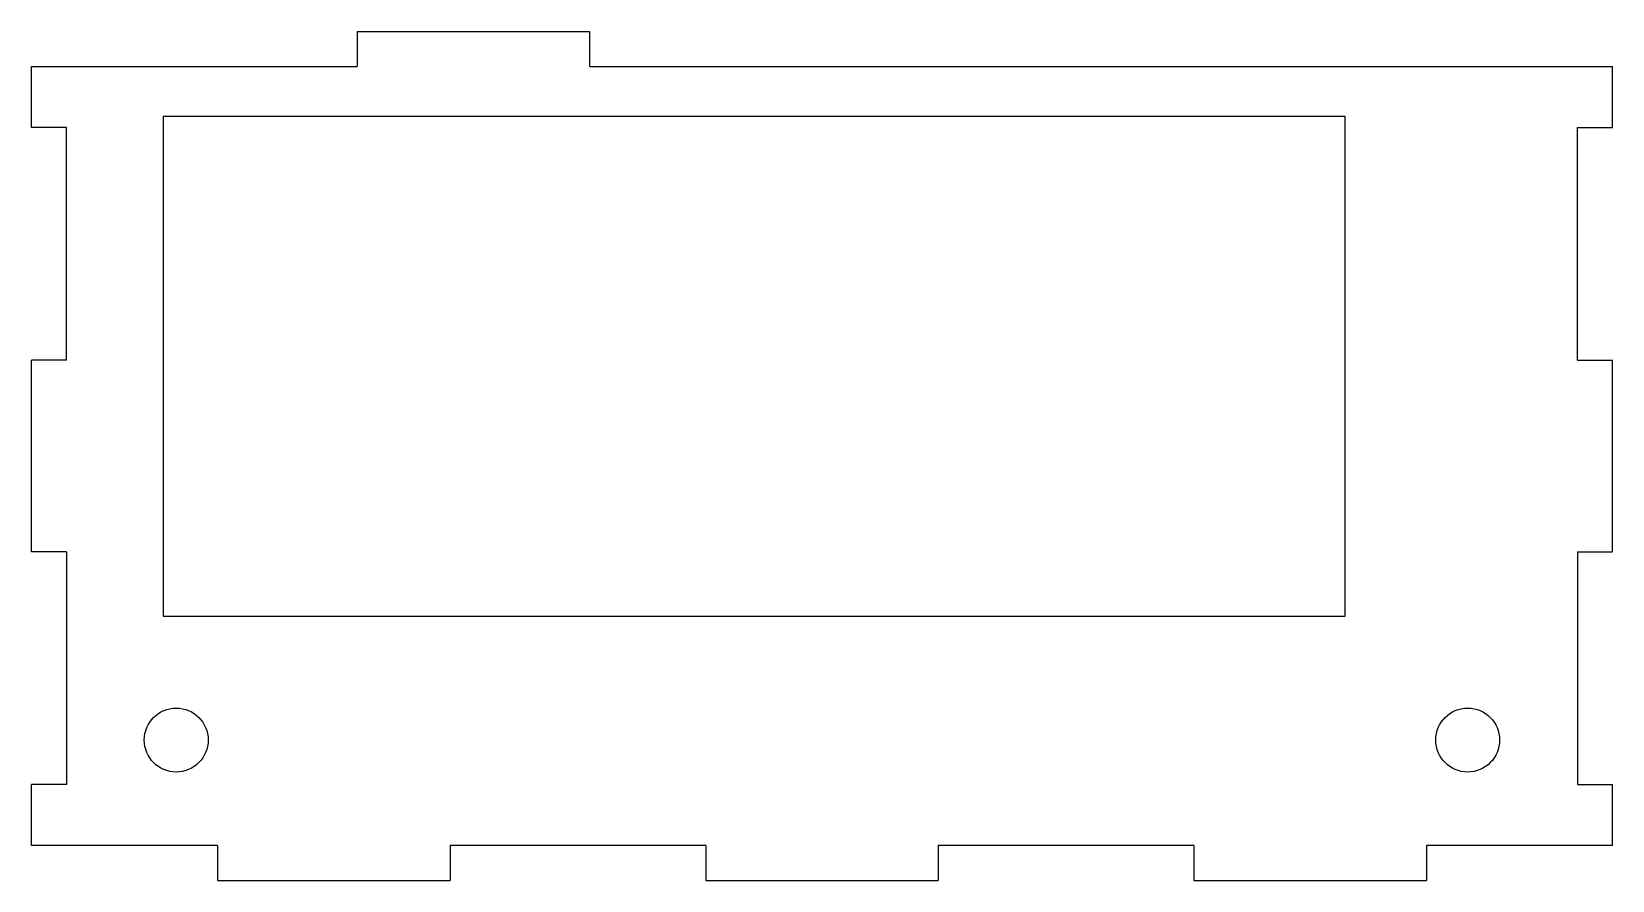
# Model space of a CAD drawing. Extents: x -68 to 68, y -70 to 3.
import ezdxf

# ---------------------------------------------------------------- set-up
doc = ezdxf.new("R2010")
doc.units = 0
doc.layers.add('VISIBLE', color=7, linetype='CONTINUOUS')

msp = doc.modelspace()

# ---------------------------------------------------------------- linework, layer by layer
at = {"layer": 'VISIBLE'}
for p, q in [((-40, 3), (-20, 3)), ((-40, 3), (-40, 0)), ((-20, 3), (-20, 0)), ((-68, 0), (-40, 0)), ((-68, -5.25), (-68, 0)), ((-20, 0), (68, 0)), ((68, -5.25), (68, 0)), ((-65, -5.25), (-68, -5.25)), ((-65, -25.25), (-65, -5.25)), ((-56.68, -4.31), (-56.68, -47.28)), ((45, -4.31), (-56.68, -4.31)), ((45, -47.28), (45, -4.31)), ((65, -25.25), (65, -5.25)), ((65, -5.25), (68, -5.25)), ((-65, -25.25), (-68, -25.25)), ((-68, -41.75), (-68, -25.25)), ((65, -25.25), (68, -25.25)), ((68, -41.75), (68, -25.25)), ((-65, -41.75), (-68, -41.75)), ((-65, -41.75), (-65, -61.75)), ((65, -41.75), (65, -61.75)), ((65, -41.75), (68, -41.75)), ((-56.68, -47.28), (45, -47.28)), ((-65, -61.75), (-68, -61.75)), ((-68, -67), (-68, -61.75)), ((65, -61.75), (68, -61.75)), ((68, -67), (68, -61.75)), ((-52, -67), (-68, -67)), ((-52, -67), (-52, -70)), ((-32, -67), (-32, -70)), ((-10, -67), (-32, -67)), ((-10, -67), (-10, -70)), ((10, -67), (10, -70)), ((32, -67), (10, -67)), ((32, -67), (32, -70)), ((52, -67), (52, -70)), ((68, -67), (52, -67)), ((-52, -70), (-32, -70)), ((-10, -70), (10, -70)), ((32, -70), (52, -70))]:
    msp.add_line(p, q, dxfattribs=at)
for centre in [(-55.56, -57.93), (55.55, -57.93)]:
    msp.add_circle(centre, 2.75, dxfattribs=at)

doc.saveas('drawing.dxf')
